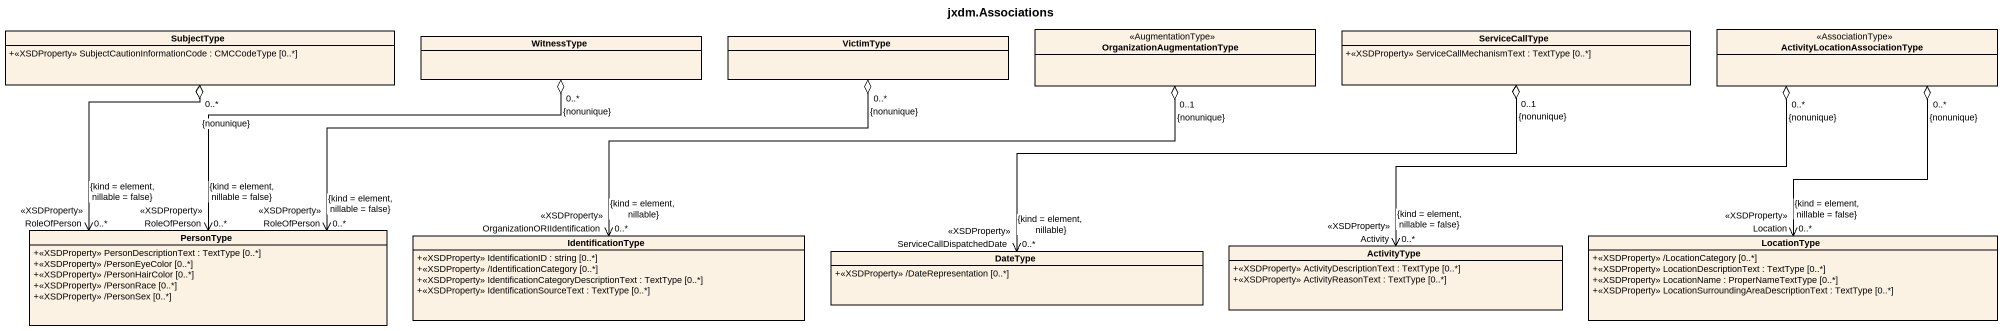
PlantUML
@startuml
title jxdm.Associations
hide circle
hide empty members
skinparam classAttributeIconSize 0
class SubjectType {
  +<<XSDProperty>> SubjectCautionInformationCode : CMCCodeType [0..*]
}
class WitnessType
class VictimType
class OrganizationAugmentationType <<AugmentationType>>
class ServiceCallType {
  +<<XSDProperty>> ServiceCallMechanismText : TextType [0..*]
}
class "ActivityLocationAssociationType" as ActivityLocationAssociationT <<AssociationType>>
class PersonType {
  +<<XSDProperty>> PersonDescriptionText : TextType [0..*]
  +<<XSDProperty>> /PersonEyeColor [0..*]
  +<<XSDProperty>> /PersonHairColor [0..*]
  +<<XSDProperty>> /PersonRace [0..*]
  +<<XSDProperty>> /PersonSex [0..*]
}
class IdentificationType {
  +<<XSDProperty>> IdentificationID : string [0..*]
  +<<XSDProperty>> /IdentificationCategory [0..*]
  +<<XSDProperty>> IdentificationCategoryDescriptionText : TextType [0..*]
  +<<XSDProperty>> IdentificationSourceText : TextType [0..*]
}
class DateType {
  +<<XSDProperty>> /DateRepresentation [0..*]
}
class ActivityType {
  +<<XSDProperty>> ActivityDescriptionText : TextType [0..*]
  +<<XSDProperty>> ActivityReasonText : TextType [0..*]
}
class LocationType {
  +<<XSDProperty>> /LocationCategory [0..*]
  +<<XSDProperty>> LocationDescriptionText : TextType [0..*]
  +<<XSDProperty>> LocationName : ProperNameTextType [0..*]
  +<<XSDProperty>> LocationSurroundingAreaDescriptionText : TextType [0..*]
}
SubjectType "0..*\n{nonunique}" o--> "RoleOfPerson\n<<XSDProperty>>\n0..*\n{kind = element, nillable = false}" PersonType
WitnessType "0..*\n{nonunique}" o--> "RoleOfPerson\n<<XSDProperty>>\n0..*\n{kind = element, nillable = false}" PersonType
VictimType "0..*\n{nonunique}" o-left-> "RoleOfPerson\n<<XSDProperty>>\n0..*\n{kind = element, nillable = false}" PersonType
OrganizationAugmentationType "0..1\n{nonunique}" o-left-> "OrganizationORIIdentification\n<<XSDProperty>>\n0..*\n{kind = element, nillable}" IdentificationType
ServiceCallType "0..1\n{nonunique}" o-left-> "ServiceCallDispatchedDate\n<<XSDProperty>>\n0..*\n{kind = element, nillable}" DateType
ActivityLocationAssociationT "0..*\n{nonunique}" o-left-> "Activity\n<<XSDProperty>>\n0..*\n{kind = element, nillable = false}" ActivityType
ActivityLocationAssociationT "0..*\n{nonunique}" o--> "Location\n<<XSDProperty>>\n0..*\n{kind = element, nillable = false}" LocationType
@enduml
